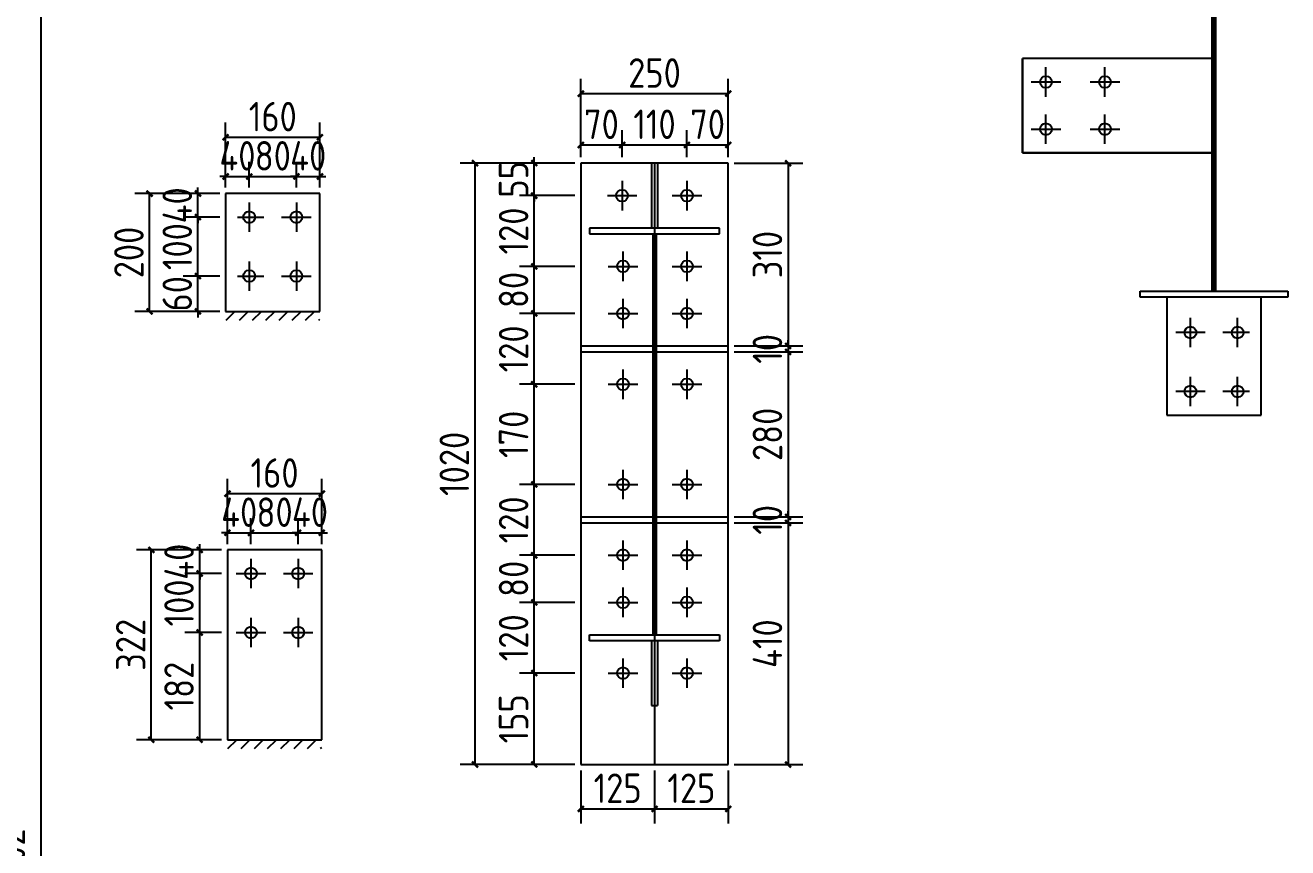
# Model space of a CAD drawing. Extents: x 411778 to 673094, y -11605 to 324395.
# Drawn here: x 463326 to 467608, y 129814 to 132605 of the extents above; entities that cross this region are included whole.
import ezdxf

# ---------------------------------------------------------------- set-up
doc = ezdxf.new("R2010")
doc.units = 0
doc.header["$LTSCALE"] = 1000
doc.header["$MEASUREMENT"] = 0
doc.styles.get("Standard").update_dxf_attribs({"font": 'gbenor.shx', "bigfont": 'gbcbig.shx'})
doc.dimstyles.get("Standard").update_dxf_attribs({"dimscale": 100, "dimtxt": 3.5, "dimasz": 1, "dimexe": 2.5, "dimexo": 3, "dimgap": 1.5, "dimtad": 1, "dimdec": 0, "dimzin": 0, "dimdsep": 46, "dimtxsty": 'Standard', "dimblk": 'ARCHTICK', "dimcen": 0.09, "dimadec": 0, "dimazin": 0, "dimtfac": 1, "dimtdec": 0, "dimtix": 1, "dimtmove": 2, "dimatfit": 3, "dimfxl": 1, "dimtolj": 1, "dimtzin": 0, "dimarcsym": 0})

# ---------------------------------------------------------------- blocks, each defined once
blk = doc.blocks.new('_ArchTick')
at = {"color": 0, "linetype": 'ByBlock', "const_width": 0.4}
blk.add_lwpolyline([(-0.5, -0.5), (0.5, 0.5)], dxfattribs=at)
blk = doc.blocks.new('*D647')
at = {"color": 3, "lineweight": -2}
for p, q in [((462861.5, 134162.5), (463479.5, 134162.5)), ((463379.5, 134162.5), (463379.5, 125160.5)), ((462861.5, 125160.5), (463479.5, 125160.5))]:
    blk.add_line(p, q, dxfattribs=at)
at = {"layer": 'Defpoints', "color": 0}
for p in [(462811.5, 134162.5), (462811.5, 125160.5), (463379.5, 125160.5)]:
    blk.add_point(p, dxfattribs=at)
at = {"color": 3, "lineweight": -2, "xscale": 40, "yscale": 40, "zscale": 40}
for p, rotation in [((463379.5, 134162.5), 90), ((463379.5, 125160.5), 270)]:
    blk.add_blockref('_ArchTick', p, dxfattribs=dict(at, rotation=rotation))
at = {"color": 0, "insert": (463276.2, 129661.5), "char_height": 100, "attachment_point": 5, "rotation": 90}
blk.add_mtext('\\A1;腹板 9002', dxfattribs=at)
blk = doc.blocks.new('*D705')
at = {"color": 3, "lineweight": -2}
for p, q in [((465190.5, 130406.5), (465002.5, 130406.5)), ((465052.5, 130096.5), (465052.5, 130406.5)), ((465190.5, 130096.5), (465002.5, 130096.5))]:
    blk.add_line(p, q, dxfattribs=at)
at = {"layer": 'Defpoints', "color": 0}
for p in [(465052.5, 130406.5), (465210.5, 130406.5), (465210.5, 130096.5)]:
    blk.add_point(p, dxfattribs=at)
at = {"color": 3, "lineweight": -2, "xscale": 20, "yscale": 20, "zscale": 20}
for p, rotation in [((465052.5, 130406.5), 90), ((465052.5, 130096.5), 270)]:
    blk.add_blockref('_ArchTick', p, dxfattribs=dict(at, rotation=rotation))
at = {"color": 0, "insert": (464982.5, 130251.5), "char_height": 100, "attachment_point": 5, "rotation": 90}
blk.add_mtext('\\A1;155', dxfattribs=at)
blk = doc.blocks.new('*D696')
at = {"color": 3, "lineweight": -2}
for p, q in [((465190.5, 130646.5), (465002.5, 130646.5)), ((465052.5, 130406.5), (465052.5, 130646.5)), ((465190.5, 130406.5), (465002.5, 130406.5))]:
    blk.add_line(p, q, dxfattribs=at)
at = {"layer": 'Defpoints', "color": 0}
for p in [(465052.5, 130646.5), (465210.5, 130646.5), (465210.5, 130406.5)]:
    blk.add_point(p, dxfattribs=at)
at = {"color": 3, "lineweight": -2, "xscale": 20, "yscale": 20, "zscale": 20}
for p, rotation in [((465052.5, 130646.5), 90), ((465052.5, 130406.5), 270)]:
    blk.add_blockref('_ArchTick', p, dxfattribs=dict(at, rotation=rotation))
at = {"color": 0, "insert": (464982.5, 130526.5), "char_height": 100, "attachment_point": 5, "rotation": 90}
blk.add_mtext('\\A1;120', dxfattribs=at)
blk = doc.blocks.new('*D697')
at = {"color": 3, "lineweight": -2}
for p, q in [((465190.5, 130806.5), (465002.5, 130806.5)), ((465052.5, 130646.5), (465052.5, 130806.5)), ((465190.5, 130646.5), (465002.5, 130646.5))]:
    blk.add_line(p, q, dxfattribs=at)
at = {"layer": 'Defpoints', "color": 0}
for p in [(465052.5, 130806.5), (465210.5, 130806.5), (465210.5, 130646.5)]:
    blk.add_point(p, dxfattribs=at)
at = {"color": 3, "lineweight": -2, "xscale": 20, "yscale": 20, "zscale": 20}
for p, rotation in [((465052.5, 130806.5), 90), ((465052.5, 130646.5), 270)]:
    blk.add_blockref('_ArchTick', p, dxfattribs=dict(at, rotation=rotation))
at = {"color": 0, "insert": (464982.5, 130726.5), "char_height": 100, "attachment_point": 5, "rotation": 90}
blk.add_mtext('\\A1;80', dxfattribs=at)
blk = doc.blocks.new('*D698')
at = {"color": 3, "lineweight": -2}
for p, q in [((465190.5, 131046.5), (465002.5, 131046.5)), ((465052.5, 130806.5), (465052.5, 131046.5)), ((465190.5, 130806.5), (465002.5, 130806.5))]:
    blk.add_line(p, q, dxfattribs=at)
at = {"layer": 'Defpoints', "color": 0}
for p in [(465052.5, 131046.5), (465210.5, 131046.5), (465210.5, 130806.5)]:
    blk.add_point(p, dxfattribs=at)
at = {"color": 3, "lineweight": -2, "xscale": 20, "yscale": 20, "zscale": 20}
for p, rotation in [((465052.5, 131046.5), 90), ((465052.5, 130806.5), 270)]:
    blk.add_blockref('_ArchTick', p, dxfattribs=dict(at, rotation=rotation))
at = {"color": 0, "insert": (464982.5, 130926.5), "char_height": 100, "attachment_point": 5, "rotation": 90}
blk.add_mtext('\\A1;120', dxfattribs=at)
blk = doc.blocks.new('*D699')
at = {"color": 3, "lineweight": -2}
for p, q in [((465190.5, 131386.5), (465002.5, 131386.5)), ((465052.5, 131046.5), (465052.5, 131386.5)), ((465190.5, 131046.5), (465002.5, 131046.5))]:
    blk.add_line(p, q, dxfattribs=at)
at = {"layer": 'Defpoints', "color": 0}
for p in [(465052.5, 131386.5), (465210.5, 131386.5), (465210.5, 131046.5)]:
    blk.add_point(p, dxfattribs=at)
at = {"color": 3, "lineweight": -2, "xscale": 20, "yscale": 20, "zscale": 20}
for p, rotation in [((465052.5, 131386.5), 90), ((465052.5, 131046.5), 270)]:
    blk.add_blockref('_ArchTick', p, dxfattribs=dict(at, rotation=rotation))
at = {"color": 0, "insert": (464982.5, 131216.5), "char_height": 100, "attachment_point": 5, "rotation": 90}
blk.add_mtext('\\A1;170', dxfattribs=at)
blk = doc.blocks.new('*D700')
at = {"color": 3, "lineweight": -2}
for p, q in [((465190.5, 131626.5), (465002.5, 131626.5)), ((465052.5, 131386.5), (465052.5, 131626.5)), ((465190.5, 131386.5), (465002.5, 131386.5))]:
    blk.add_line(p, q, dxfattribs=at)
at = {"layer": 'Defpoints', "color": 0}
for p in [(465052.5, 131626.5), (465210.5, 131626.5), (465210.5, 131386.5)]:
    blk.add_point(p, dxfattribs=at)
at = {"color": 3, "lineweight": -2, "xscale": 20, "yscale": 20, "zscale": 20}
for p, rotation in [((465052.5, 131626.5), 90), ((465052.5, 131386.5), 270)]:
    blk.add_blockref('_ArchTick', p, dxfattribs=dict(at, rotation=rotation))
at = {"color": 0, "insert": (464982.5, 131506.5), "char_height": 100, "attachment_point": 5, "rotation": 90}
blk.add_mtext('\\A1;120', dxfattribs=at)
blk = doc.blocks.new('*D701')
at = {"color": 3, "lineweight": -2}
for p, q in [((465190.5, 131786.5), (465002.5, 131786.5)), ((465052.5, 131626.5), (465052.5, 131786.5)), ((465190.5, 131626.5), (465002.5, 131626.5))]:
    blk.add_line(p, q, dxfattribs=at)
at = {"layer": 'Defpoints', "color": 0}
for p in [(465052.5, 131786.5), (465210.5, 131786.5), (465210.5, 131626.5)]:
    blk.add_point(p, dxfattribs=at)
at = {"color": 3, "lineweight": -2, "xscale": 20, "yscale": 20, "zscale": 20}
for p, rotation in [((465052.5, 131786.5), 90), ((465052.5, 131626.5), 270)]:
    blk.add_blockref('_ArchTick', p, dxfattribs=dict(at, rotation=rotation))
at = {"color": 0, "insert": (464982.5, 131706.5), "char_height": 100, "attachment_point": 5, "rotation": 90}
blk.add_mtext('\\A1;80', dxfattribs=at)
blk = doc.blocks.new('*D702')
at = {"color": 3, "lineweight": -2}
for p, q in [((465190.5, 132026.5), (465002.5, 132026.5)), ((465052.5, 131786.5), (465052.5, 132026.5)), ((465190.5, 131786.5), (465002.5, 131786.5))]:
    blk.add_line(p, q, dxfattribs=at)
at = {"layer": 'Defpoints', "color": 0}
for p in [(465052.5, 132026.5), (465210.5, 132026.5), (465210.5, 131786.5)]:
    blk.add_point(p, dxfattribs=at)
at = {"color": 3, "lineweight": -2, "xscale": 20, "yscale": 20, "zscale": 20}
for p, rotation in [((465052.5, 132026.5), 90), ((465052.5, 131786.5), 270)]:
    blk.add_blockref('_ArchTick', p, dxfattribs=dict(at, rotation=rotation))
at = {"color": 0, "insert": (464982.5, 131906.5), "char_height": 100, "attachment_point": 5, "rotation": 90}
blk.add_mtext('\\A1;120', dxfattribs=at)
blk = doc.blocks.new('*D706')
at = {"color": 3, "lineweight": -2}
for p, q in [((465190.5, 132136.5), (465002.5, 132136.5)), ((465052.5, 132136.5), (465052.5, 132156.5)), ((465052.5, 132026.5), (465052.5, 132136.5)), ((465190.5, 132026.5), (465002.5, 132026.5)), ((465052.5, 132026.5), (465052.5, 132006.5))]:
    blk.add_line(p, q, dxfattribs=at)
at = {"layer": 'Defpoints', "color": 0}
for p in [(465052.5, 132136.5), (465210.5, 132136.5), (465210.5, 132026.5)]:
    blk.add_point(p, dxfattribs=at)
at = {"color": 3, "lineweight": -2, "xscale": 20, "yscale": 20, "zscale": 20}
for p, rotation in [((465052.5, 132136.5), 270), ((465052.5, 132026.5), 90)]:
    blk.add_blockref('_ArchTick', p, dxfattribs=dict(at, rotation=rotation))
at = {"color": 0, "insert": (464982.5, 132081.5), "char_height": 100, "attachment_point": 5, "rotation": 90}
blk.add_mtext('\\A1;55', dxfattribs=at)
blk = doc.blocks.new('*D703')
at = {"color": 3, "lineweight": -2}
for p, q in [((465210.5, 132156.5), (465210.5, 132248.5)), ((465350.5, 132156.5), (465350.5, 132248.5)), ((465210.5, 132198.5), (465350.5, 132198.5))]:
    blk.add_line(p, q, dxfattribs=at)
at = {"layer": 'Defpoints', "color": 0}
for p in [(465350.5, 132198.5), (465210.5, 132136.5), (465350.5, 132136.5)]:
    blk.add_point(p, dxfattribs=at)
at = {"color": 3, "lineweight": -2, "xscale": 20, "yscale": 20, "zscale": 20, "rotation": 180}
blk.add_blockref('_ArchTick', (465210.5, 132198.5), dxfattribs=at)
at = {"color": 3, "lineweight": -2, "xscale": 20, "yscale": 20, "zscale": 20}
blk.add_blockref('_ArchTick', (465350.5, 132198.5), dxfattribs=at)
at = {"color": 0, "insert": (465280.5, 132268.5), "char_height": 100, "attachment_point": 5}
blk.add_mtext('\\A1;70', dxfattribs=at)
blk = doc.blocks.new('*D704')
at = {"color": 3, "lineweight": -2}
for p, q in [((465350.5, 132156.5), (465350.5, 132248.5)), ((465570.5, 132156.5), (465570.5, 132248.5)), ((465350.5, 132198.5), (465570.5, 132198.5))]:
    blk.add_line(p, q, dxfattribs=at)
at = {"layer": 'Defpoints', "color": 0}
for p in [(465570.5, 132198.5), (465350.5, 132136.5), (465570.5, 132136.5)]:
    blk.add_point(p, dxfattribs=at)
at = {"color": 3, "lineweight": -2, "xscale": 20, "yscale": 20, "zscale": 20, "rotation": 180}
blk.add_blockref('_ArchTick', (465350.5, 132198.5), dxfattribs=at)
at = {"color": 3, "lineweight": -2, "xscale": 20, "yscale": 20, "zscale": 20}
blk.add_blockref('_ArchTick', (465570.5, 132198.5), dxfattribs=at)
at = {"color": 0, "insert": (465460.5, 132268.5), "char_height": 100, "attachment_point": 5}
blk.add_mtext('\\A1;110', dxfattribs=at)
blk = doc.blocks.new('*D707')
at = {"color": 3, "lineweight": -2}
for p, q in [((465570.5, 132156.5), (465570.5, 132248.5)), ((465710.5, 132156.5), (465710.5, 132248.5)), ((465570.5, 132198.5), (465710.5, 132198.5))]:
    blk.add_line(p, q, dxfattribs=at)
at = {"layer": 'Defpoints', "color": 0}
for p in [(465710.5, 132198.5), (465570.5, 132136.5), (465710.5, 132136.5)]:
    blk.add_point(p, dxfattribs=at)
at = {"color": 3, "lineweight": -2, "xscale": 20, "yscale": 20, "zscale": 20, "rotation": 180}
blk.add_blockref('_ArchTick', (465570.5, 132198.5), dxfattribs=at)
at = {"color": 3, "lineweight": -2, "xscale": 20, "yscale": 20, "zscale": 20}
blk.add_blockref('_ArchTick', (465710.5, 132198.5), dxfattribs=at)
at = {"color": 0, "insert": (465640.5, 132268.5), "char_height": 100, "attachment_point": 5}
blk.add_mtext('\\A1;70', dxfattribs=at)
blk = doc.blocks.new('*D708')
at = {"color": 3, "lineweight": -2}
for p, q in [((465210.5, 132156.5), (465210.5, 132422.5)), ((465710.5, 132156.5), (465710.5, 132422.5)), ((465210.5, 132372.5), (465710.5, 132372.5))]:
    blk.add_line(p, q, dxfattribs=at)
at = {"layer": 'Defpoints', "color": 0}
for p in [(465710.5, 132372.5), (465210.5, 132136.5), (465710.5, 132136.5)]:
    blk.add_point(p, dxfattribs=at)
at = {"color": 3, "lineweight": -2, "xscale": 20, "yscale": 20, "zscale": 20, "rotation": 180}
blk.add_blockref('_ArchTick', (465210.5, 132372.5), dxfattribs=at)
at = {"color": 3, "lineweight": -2, "xscale": 20, "yscale": 20, "zscale": 20}
blk.add_blockref('_ArchTick', (465710.5, 132372.5), dxfattribs=at)
at = {"color": 0, "insert": (465460.5, 132442.5), "char_height": 100, "attachment_point": 5}
blk.add_mtext('\\A1;250', dxfattribs=at)
blk = doc.blocks.new('*D709')
at = {"color": 3, "lineweight": -2}
for p, q in [((465190.5, 132136.5), (464801.5, 132136.5)), ((464851.5, 132136.5), (464851.5, 130096.5)), ((465190.5, 130096.5), (464801.5, 130096.5))]:
    blk.add_line(p, q, dxfattribs=at)
at = {"layer": 'Defpoints', "color": 0}
for p in [(465210.5, 132136.5), (464851.5, 130096.5), (465210.5, 130096.5)]:
    blk.add_point(p, dxfattribs=at)
at = {"color": 3, "lineweight": -2, "xscale": 20, "yscale": 20, "zscale": 20}
for p, rotation in [((464851.5, 132136.5), 90), ((464851.5, 130096.5), 270)]:
    blk.add_blockref('_ArchTick', p, dxfattribs=dict(at, rotation=rotation))
at = {"color": 0, "insert": (464781.5, 131116.5), "char_height": 100, "attachment_point": 5, "rotation": 90}
blk.add_mtext('\\A1;1020', dxfattribs=at)
blk = doc.blocks.new('*D710')
at = {"color": 3, "lineweight": -2}
for p, q in [((465730.5, 132136.5), (465963.5, 132136.5)), ((465913.5, 132136.5), (465913.5, 131516.5)), ((465730.5, 131516.5), (465963.5, 131516.5))]:
    blk.add_line(p, q, dxfattribs=at)
at = {"layer": 'Defpoints', "color": 0}
for p in [(465710.5, 132136.5), (465710.5, 131516.5), (465913.5, 131516.5)]:
    blk.add_point(p, dxfattribs=at)
at = {"color": 3, "lineweight": -2, "xscale": 20, "yscale": 20, "zscale": 20}
for p, rotation in [((465913.5, 132136.5), 90), ((465913.5, 131516.5), 270)]:
    blk.add_blockref('_ArchTick', p, dxfattribs=dict(at, rotation=rotation))
at = {"color": 0, "insert": (465843.5, 131826.5), "char_height": 100, "attachment_point": 5, "rotation": 90}
blk.add_mtext('\\A1;310', dxfattribs=at)
blk = doc.blocks.new('*D711')
at = {"color": 3, "lineweight": -2}
for p, q in [((465913.5, 131516.5), (465913.5, 131536.5)), ((465730.5, 131516.5), (465963.5, 131516.5)), ((465730.5, 131496.5), (465963.5, 131496.5)), ((465913.5, 131516.5), (465913.5, 131496.5)), ((465913.5, 131496.5), (465913.5, 131476.5))]:
    blk.add_line(p, q, dxfattribs=at)
at = {"layer": 'Defpoints', "color": 0}
for p in [(465710.5, 131516.5), (465710.5, 131496.5), (465913.5, 131496.5)]:
    blk.add_point(p, dxfattribs=at)
at = {"color": 3, "lineweight": -2, "xscale": 20, "yscale": 20, "zscale": 20}
for p, rotation in [((465913.5, 131516.5), 270), ((465913.5, 131496.5), 90)]:
    blk.add_blockref('_ArchTick', p, dxfattribs=dict(at, rotation=rotation))
at = {"color": 0, "insert": (465843.5, 131506.5), "char_height": 100, "attachment_point": 5, "rotation": 90}
blk.add_mtext('\\A1;10', dxfattribs=at)
blk = doc.blocks.new('*D712')
at = {"color": 3, "lineweight": -2}
for p, q in [((465730.5, 131496.5), (465963.5, 131496.5)), ((465913.5, 131496.5), (465913.5, 130936.5)), ((465730.5, 130936.5), (465963.5, 130936.5))]:
    blk.add_line(p, q, dxfattribs=at)
at = {"layer": 'Defpoints', "color": 0}
for p in [(465710.5, 131496.5), (465710.5, 130936.5), (465913.5, 130936.5)]:
    blk.add_point(p, dxfattribs=at)
at = {"color": 3, "lineweight": -2, "xscale": 20, "yscale": 20, "zscale": 20}
for p, rotation in [((465913.5, 131496.5), 90), ((465913.5, 130936.5), 270)]:
    blk.add_blockref('_ArchTick', p, dxfattribs=dict(at, rotation=rotation))
at = {"color": 0, "insert": (465843.5, 131216.5), "char_height": 100, "attachment_point": 5, "rotation": 90}
blk.add_mtext('\\A1;280', dxfattribs=at)
blk = doc.blocks.new('*D713')
at = {"color": 3, "lineweight": -2}
for p, q in [((465730.5, 130936.5), (465963.5, 130936.5)), ((465913.5, 130936.5), (465913.5, 130956.5)), ((465913.5, 130936.5), (465913.5, 130916.5)), ((465730.5, 130916.5), (465963.5, 130916.5)), ((465913.5, 130916.5), (465913.5, 130896.5))]:
    blk.add_line(p, q, dxfattribs=at)
at = {"layer": 'Defpoints', "color": 0}
for p in [(465710.5, 130936.5), (465710.5, 130916.5), (465913.5, 130916.5)]:
    blk.add_point(p, dxfattribs=at)
at = {"color": 3, "lineweight": -2, "xscale": 20, "yscale": 20, "zscale": 20}
for p, rotation in [((465913.5, 130936.5), 270), ((465913.5, 130916.5), 90)]:
    blk.add_blockref('_ArchTick', p, dxfattribs=dict(at, rotation=rotation))
at = {"color": 0, "insert": (465843.5, 130926.5), "char_height": 100, "attachment_point": 5, "rotation": 90}
blk.add_mtext('\\A1;10', dxfattribs=at)
blk = doc.blocks.new('*D714')
at = {"color": 3, "lineweight": -2}
for p, q in [((465730.5, 130916.5), (465963.5, 130916.5)), ((465913.5, 130916.5), (465913.5, 130096.5)), ((465730.5, 130096.5), (465963.5, 130096.5))]:
    blk.add_line(p, q, dxfattribs=at)
at = {"layer": 'Defpoints', "color": 0}
for p in [(465710.5, 130916.5), (465710.5, 130096.5), (465913.5, 130096.5)]:
    blk.add_point(p, dxfattribs=at)
at = {"color": 3, "lineweight": -2, "xscale": 20, "yscale": 20, "zscale": 20}
for p, rotation in [((465913.5, 130916.5), 90), ((465913.5, 130096.5), 270)]:
    blk.add_blockref('_ArchTick', p, dxfattribs=dict(at, rotation=rotation))
at = {"color": 0, "insert": (465843.5, 130506.5), "char_height": 100, "attachment_point": 5, "rotation": 90}
blk.add_mtext('\\A1;410', dxfattribs=at)
blk = doc.blocks.new('*D715')
at = {"color": 3, "lineweight": -2}
for p, q in [((465210.5, 130076.5), (465210.5, 129896)), ((465460.5, 130076.5), (465460.5, 129896)), ((465210.5, 129946), (465460.5, 129946))]:
    blk.add_line(p, q, dxfattribs=at)
at = {"layer": 'Defpoints', "color": 0}
for p in [(465210.5, 130096.5), (465460.5, 130096.5), (465460.5, 129946)]:
    blk.add_point(p, dxfattribs=at)
at = {"color": 3, "lineweight": -2, "xscale": 20, "yscale": 20, "zscale": 20, "rotation": 180}
blk.add_blockref('_ArchTick', (465210.5, 129946), dxfattribs=at)
at = {"color": 3, "lineweight": -2, "xscale": 20, "yscale": 20, "zscale": 20}
blk.add_blockref('_ArchTick', (465460.5, 129946), dxfattribs=at)
at = {"color": 0, "insert": (465335.5, 130016), "char_height": 100, "attachment_point": 5}
blk.add_mtext('\\A1;125', dxfattribs=at)
blk = doc.blocks.new('*D716')
at = {"color": 3, "lineweight": -2}
for p, q in [((465460.5, 130076.5), (465460.5, 129896)), ((465710.5, 130076.5), (465710.5, 129896)), ((465460.5, 129946), (465710.5, 129946))]:
    blk.add_line(p, q, dxfattribs=at)
at = {"layer": 'Defpoints', "color": 0}
for p in [(465460.5, 130096.5), (465710.5, 130096.5), (465710.5, 129946)]:
    blk.add_point(p, dxfattribs=at)
at = {"color": 3, "lineweight": -2, "xscale": 20, "yscale": 20, "zscale": 20, "rotation": 180}
blk.add_blockref('_ArchTick', (465460.5, 129946), dxfattribs=at)
at = {"color": 3, "lineweight": -2, "xscale": 20, "yscale": 20, "zscale": 20}
blk.add_blockref('_ArchTick', (465710.5, 129946), dxfattribs=at)
at = {"color": 0, "insert": (465585.5, 130016), "char_height": 100, "attachment_point": 5}
blk.add_mtext('\\A1;125', dxfattribs=at)
blk = doc.blocks.new('*D720')
at = {"color": 3, "lineweight": -2}
for p, q in [((463986, 131753.5), (463862, 131753.5)), ((463912, 131753.5), (463912, 131773.5)), ((463912, 131633.5), (463912, 131753.5)), ((463986, 131633.5), (463862, 131633.5)), ((463912, 131633.5), (463912, 131613.5))]:
    blk.add_line(p, q, dxfattribs=at)
at = {"layer": 'Defpoints', "color": 0}
for p in [(463912, 131753.5), (464006, 131753.5), (464006, 131633.5)]:
    blk.add_point(p, dxfattribs=at)
at = {"color": 3, "lineweight": -2, "xscale": 20, "yscale": 20, "zscale": 20}
for p, rotation in [((463912, 131753.5), 270), ((463912, 131633.5), 90)]:
    blk.add_blockref('_ArchTick', p, dxfattribs=dict(at, rotation=rotation))
at = {"color": 0, "insert": (463842, 131693.5), "char_height": 100, "attachment_point": 5, "rotation": 90}
blk.add_mtext('\\A1;60', dxfattribs=at)
blk = doc.blocks.new('*D717')
at = {"color": 3, "lineweight": -2}
for p, q in [((463986, 131953.5), (463862, 131953.5)), ((463912, 131753.5), (463912, 131953.5)), ((463986, 131753.5), (463862, 131753.5))]:
    blk.add_line(p, q, dxfattribs=at)
at = {"layer": 'Defpoints', "color": 0}
for p in [(463912, 131953.5), (464006, 131953.5), (464006, 131753.5)]:
    blk.add_point(p, dxfattribs=at)
at = {"color": 3, "lineweight": -2, "xscale": 20, "yscale": 20, "zscale": 20}
for p, rotation in [((463912, 131953.5), 90), ((463912, 131753.5), 270)]:
    blk.add_blockref('_ArchTick', p, dxfattribs=dict(at, rotation=rotation))
at = {"color": 0, "insert": (463842, 131853.5), "char_height": 100, "attachment_point": 5, "rotation": 90}
blk.add_mtext('\\A1;100', dxfattribs=at)
blk = doc.blocks.new('*D721')
at = {"color": 3, "lineweight": -2}
for p, q in [((463912, 132033.5), (463912, 132053.5)), ((463986, 132033.5), (463862, 132033.5)), ((463912, 131953.5), (463912, 132033.5)), ((463986, 131953.5), (463862, 131953.5)), ((463912, 131953.5), (463912, 131933.5))]:
    blk.add_line(p, q, dxfattribs=at)
at = {"layer": 'Defpoints', "color": 0}
for p in [(463912, 132033.5), (464006, 132033.5), (464006, 131953.5)]:
    blk.add_point(p, dxfattribs=at)
at = {"color": 3, "lineweight": -2, "xscale": 20, "yscale": 20, "zscale": 20}
for p, rotation in [((463912, 132033.5), 270), ((463912, 131953.5), 90)]:
    blk.add_blockref('_ArchTick', p, dxfattribs=dict(at, rotation=rotation))
at = {"color": 0, "insert": (463842, 131993.5), "char_height": 100, "attachment_point": 5, "rotation": 90}
blk.add_mtext('\\A1;40', dxfattribs=at)
blk = doc.blocks.new('*D718')
at = {"color": 3, "lineweight": -2}
for p, q in [((464006, 132053.5), (464006, 132141.5)), ((464086, 132053.5), (464086, 132141.5)), ((464006, 132091.5), (463986, 132091.5)), ((464006, 132091.5), (464086, 132091.5)), ((464086, 132091.5), (464106, 132091.5))]:
    blk.add_line(p, q, dxfattribs=at)
at = {"layer": 'Defpoints', "color": 0}
for p in [(464086, 132091.5), (464006, 132033.5), (464086, 132033.5)]:
    blk.add_point(p, dxfattribs=at)
at = {"color": 3, "lineweight": -2, "xscale": 20, "yscale": 20, "zscale": 20}
blk.add_blockref('_ArchTick', (464006, 132091.5), dxfattribs=at)
at = {"color": 3, "lineweight": -2, "xscale": 20, "yscale": 20, "zscale": 20, "rotation": 180}
blk.add_blockref('_ArchTick', (464086, 132091.5), dxfattribs=at)
at = {"color": 0, "insert": (464046, 132161.5), "char_height": 100, "attachment_point": 5}
blk.add_mtext('\\A1;40', dxfattribs=at)
blk = doc.blocks.new('*D719')
at = {"color": 3, "lineweight": -2}
for p, q in [((464086, 132053.5), (464086, 132141.5)), ((464246, 132053.5), (464246, 132141.5)), ((464086, 132091.5), (464246, 132091.5))]:
    blk.add_line(p, q, dxfattribs=at)
at = {"layer": 'Defpoints', "color": 0}
for p in [(464246, 132091.5), (464086, 132033.5), (464246, 132033.5)]:
    blk.add_point(p, dxfattribs=at)
at = {"color": 3, "lineweight": -2, "xscale": 20, "yscale": 20, "zscale": 20, "rotation": 180}
blk.add_blockref('_ArchTick', (464086, 132091.5), dxfattribs=at)
at = {"color": 3, "lineweight": -2, "xscale": 20, "yscale": 20, "zscale": 20}
blk.add_blockref('_ArchTick', (464246, 132091.5), dxfattribs=at)
at = {"color": 0, "insert": (464166, 132161.5), "char_height": 100, "attachment_point": 5}
blk.add_mtext('\\A1;80', dxfattribs=at)
blk = doc.blocks.new('*D722')
at = {"color": 3, "lineweight": -2}
for p, q in [((464246, 132053.5), (464246, 132141.5)), ((464326, 132053.5), (464326, 132141.5)), ((464246, 132091.5), (464226, 132091.5)), ((464246, 132091.5), (464326, 132091.5)), ((464326, 132091.5), (464346, 132091.5))]:
    blk.add_line(p, q, dxfattribs=at)
at = {"layer": 'Defpoints', "color": 0}
for p in [(464326, 132091.5), (464246, 132033.5), (464326, 132033.5)]:
    blk.add_point(p, dxfattribs=at)
at = {"color": 3, "lineweight": -2, "xscale": 20, "yscale": 20, "zscale": 20}
blk.add_blockref('_ArchTick', (464246, 132091.5), dxfattribs=at)
at = {"color": 3, "lineweight": -2, "xscale": 20, "yscale": 20, "zscale": 20, "rotation": 180}
blk.add_blockref('_ArchTick', (464326, 132091.5), dxfattribs=at)
at = {"color": 0, "insert": (464286, 132161.5), "char_height": 100, "attachment_point": 5}
blk.add_mtext('\\A1;40', dxfattribs=at)
blk = doc.blocks.new('*D723')
at = {"color": 3, "lineweight": -2}
for p, q in [((464006, 132053.5), (464006, 132274.5)), ((464326, 132053.5), (464326, 132274.5)), ((464006, 132224.5), (464326, 132224.5))]:
    blk.add_line(p, q, dxfattribs=at)
at = {"layer": 'Defpoints', "color": 0}
for p in [(464326, 132224.5), (464006, 132033.5), (464326, 132033.5)]:
    blk.add_point(p, dxfattribs=at)
at = {"color": 3, "lineweight": -2, "xscale": 20, "yscale": 20, "zscale": 20, "rotation": 180}
blk.add_blockref('_ArchTick', (464006, 132224.5), dxfattribs=at)
at = {"color": 3, "lineweight": -2, "xscale": 20, "yscale": 20, "zscale": 20}
blk.add_blockref('_ArchTick', (464326, 132224.5), dxfattribs=at)
at = {"color": 0, "insert": (464166, 132294.5), "char_height": 100, "attachment_point": 5}
blk.add_mtext('\\A1;160', dxfattribs=at)
blk = doc.blocks.new('*D724')
at = {"color": 3, "lineweight": -2}
for p, q in [((463986, 132033.5), (463698, 132033.5)), ((463748, 131633.5), (463748, 132033.5)), ((463986, 131633.5), (463698, 131633.5))]:
    blk.add_line(p, q, dxfattribs=at)
at = {"layer": 'Defpoints', "color": 0}
for p in [(463748, 132033.5), (464006, 132033.5), (464006, 131633.5)]:
    blk.add_point(p, dxfattribs=at)
at = {"color": 3, "lineweight": -2, "xscale": 20, "yscale": 20, "zscale": 20}
for p, rotation in [((463748, 132033.5), 90), ((463748, 131633.5), 270)]:
    blk.add_blockref('_ArchTick', p, dxfattribs=dict(at, rotation=rotation))
at = {"color": 0, "insert": (463678, 131833.5), "char_height": 100, "attachment_point": 5, "rotation": 90}
blk.add_mtext('\\A1;200', dxfattribs=at)
blk = doc.blocks.new('*D728')
at = {"color": 3, "lineweight": -2}
for p, q in [((463992, 130544.5), (463868, 130544.5)), ((463918, 130180.5), (463918, 130544.5)), ((463992, 130180.5), (463868, 130180.5))]:
    blk.add_line(p, q, dxfattribs=at)
at = {"layer": 'Defpoints', "color": 0}
for p in [(463918, 130544.5), (464012, 130544.5), (464012, 130180.5)]:
    blk.add_point(p, dxfattribs=at)
at = {"color": 3, "lineweight": -2, "xscale": 20, "yscale": 20, "zscale": 20}
for p, rotation in [((463918, 130544.5), 90), ((463918, 130180.5), 270)]:
    blk.add_blockref('_ArchTick', p, dxfattribs=dict(at, rotation=rotation))
at = {"color": 0, "insert": (463848, 130362.5), "char_height": 100, "attachment_point": 5, "rotation": 90}
blk.add_mtext('\\A1;182', dxfattribs=at)
blk = doc.blocks.new('*D725')
at = {"color": 3, "lineweight": -2}
for p, q in [((463992, 130744.5), (463868, 130744.5)), ((463918, 130544.5), (463918, 130744.5)), ((463992, 130544.5), (463868, 130544.5))]:
    blk.add_line(p, q, dxfattribs=at)
at = {"layer": 'Defpoints', "color": 0}
for p in [(463918, 130744.5), (464012, 130744.5), (464012, 130544.5)]:
    blk.add_point(p, dxfattribs=at)
at = {"color": 3, "lineweight": -2, "xscale": 20, "yscale": 20, "zscale": 20}
for p, rotation in [((463918, 130744.5), 90), ((463918, 130544.5), 270)]:
    blk.add_blockref('_ArchTick', p, dxfattribs=dict(at, rotation=rotation))
at = {"color": 0, "insert": (463848, 130644.5), "char_height": 100, "attachment_point": 5, "rotation": 90}
blk.add_mtext('\\A1;100', dxfattribs=at)
blk = doc.blocks.new('*D729')
at = {"color": 3, "lineweight": -2}
for p, q in [((463918, 130824.5), (463918, 130844.5)), ((463992, 130824.5), (463868, 130824.5)), ((463918, 130744.5), (463918, 130824.5)), ((463992, 130744.5), (463868, 130744.5)), ((463918, 130744.5), (463918, 130724.5))]:
    blk.add_line(p, q, dxfattribs=at)
at = {"layer": 'Defpoints', "color": 0}
for p in [(463918, 130824.5), (464012, 130824.5), (464012, 130744.5)]:
    blk.add_point(p, dxfattribs=at)
at = {"color": 3, "lineweight": -2, "xscale": 20, "yscale": 20, "zscale": 20}
for p, rotation in [((463918, 130824.5), 270), ((463918, 130744.5), 90)]:
    blk.add_blockref('_ArchTick', p, dxfattribs=dict(at, rotation=rotation))
at = {"color": 0, "insert": (463848, 130784.5), "char_height": 100, "attachment_point": 5, "rotation": 90}
blk.add_mtext('\\A1;40', dxfattribs=at)
blk = doc.blocks.new('*D726')
at = {"color": 3, "lineweight": -2}
for p, q in [((464012, 130844.5), (464012, 130932.5)), ((464092, 130844.5), (464092, 130932.5)), ((464012, 130882.5), (463992, 130882.5)), ((464012, 130882.5), (464092, 130882.5)), ((464092, 130882.5), (464112, 130882.5))]:
    blk.add_line(p, q, dxfattribs=at)
at = {"layer": 'Defpoints', "color": 0}
for p in [(464092, 130882.5), (464012, 130824.5), (464092, 130824.5)]:
    blk.add_point(p, dxfattribs=at)
at = {"color": 3, "lineweight": -2, "xscale": 20, "yscale": 20, "zscale": 20}
blk.add_blockref('_ArchTick', (464012, 130882.5), dxfattribs=at)
at = {"color": 3, "lineweight": -2, "xscale": 20, "yscale": 20, "zscale": 20, "rotation": 180}
blk.add_blockref('_ArchTick', (464092, 130882.5), dxfattribs=at)
at = {"color": 0, "insert": (464052, 130952.5), "char_height": 100, "attachment_point": 5}
blk.add_mtext('\\A1;40', dxfattribs=at)
blk = doc.blocks.new('*D727')
at = {"color": 3, "lineweight": -2}
for p, q in [((464092, 130844.5), (464092, 130932.5)), ((464252, 130844.5), (464252, 130932.5)), ((464092, 130882.5), (464252, 130882.5))]:
    blk.add_line(p, q, dxfattribs=at)
at = {"layer": 'Defpoints', "color": 0}
for p in [(464252, 130882.5), (464092, 130824.5), (464252, 130824.5)]:
    blk.add_point(p, dxfattribs=at)
at = {"color": 3, "lineweight": -2, "xscale": 20, "yscale": 20, "zscale": 20, "rotation": 180}
blk.add_blockref('_ArchTick', (464092, 130882.5), dxfattribs=at)
at = {"color": 3, "lineweight": -2, "xscale": 20, "yscale": 20, "zscale": 20}
blk.add_blockref('_ArchTick', (464252, 130882.5), dxfattribs=at)
at = {"color": 0, "insert": (464172, 130952.5), "char_height": 100, "attachment_point": 5}
blk.add_mtext('\\A1;80', dxfattribs=at)
blk = doc.blocks.new('*D730')
at = {"color": 3, "lineweight": -2}
for p, q in [((464252, 130844.5), (464252, 130932.5)), ((464332, 130844.5), (464332, 130932.5)), ((464252, 130882.5), (464232, 130882.5)), ((464252, 130882.5), (464332, 130882.5)), ((464332, 130882.5), (464352, 130882.5))]:
    blk.add_line(p, q, dxfattribs=at)
at = {"layer": 'Defpoints', "color": 0}
for p in [(464332, 130882.5), (464252, 130824.5), (464332, 130824.5)]:
    blk.add_point(p, dxfattribs=at)
at = {"color": 3, "lineweight": -2, "xscale": 20, "yscale": 20, "zscale": 20}
blk.add_blockref('_ArchTick', (464252, 130882.5), dxfattribs=at)
at = {"color": 3, "lineweight": -2, "xscale": 20, "yscale": 20, "zscale": 20, "rotation": 180}
blk.add_blockref('_ArchTick', (464332, 130882.5), dxfattribs=at)
at = {"color": 0, "insert": (464292, 130952.5), "char_height": 100, "attachment_point": 5}
blk.add_mtext('\\A1;40', dxfattribs=at)
blk = doc.blocks.new('*D731')
at = {"color": 3, "lineweight": -2}
for p, q in [((464012, 130844.5), (464012, 131065.5)), ((464332, 130844.5), (464332, 131065.5)), ((464012, 131015.5), (464332, 131015.5))]:
    blk.add_line(p, q, dxfattribs=at)
at = {"layer": 'Defpoints', "color": 0}
for p in [(464332, 131015.5), (464012, 130824.5), (464332, 130824.5)]:
    blk.add_point(p, dxfattribs=at)
at = {"color": 3, "lineweight": -2, "xscale": 20, "yscale": 20, "zscale": 20, "rotation": 180}
blk.add_blockref('_ArchTick', (464012, 131015.5), dxfattribs=at)
at = {"color": 3, "lineweight": -2, "xscale": 20, "yscale": 20, "zscale": 20}
blk.add_blockref('_ArchTick', (464332, 131015.5), dxfattribs=at)
at = {"color": 0, "insert": (464172, 131085.5), "char_height": 100, "attachment_point": 5}
blk.add_mtext('\\A1;160', dxfattribs=at)
blk = doc.blocks.new('*D732')
at = {"color": 3, "lineweight": -2}
for p, q in [((463992, 130824.5), (463704, 130824.5)), ((463754, 130180.5), (463754, 130824.5)), ((463992, 130180.5), (463704, 130180.5))]:
    blk.add_line(p, q, dxfattribs=at)
at = {"layer": 'Defpoints', "color": 0}
for p in [(463754, 130824.5), (464012, 130824.5), (464012, 130180.5)]:
    blk.add_point(p, dxfattribs=at)
at = {"color": 3, "lineweight": -2, "xscale": 20, "yscale": 20, "zscale": 20}
for p, rotation in [((463754, 130824.5), 90), ((463754, 130180.5), 270)]:
    blk.add_blockref('_ArchTick', p, dxfattribs=dict(at, rotation=rotation))
at = {"color": 0, "insert": (463684, 130502.5), "char_height": 100, "attachment_point": 5, "rotation": 90}
blk.add_mtext('\\A1;322', dxfattribs=at)

msp = doc.modelspace()

# ---------------------------------------------------------------- hatches: boundary and pattern name
h = msp.add_hatch()
h.set_pattern_fill('ANSI31', color=256, scale=20, style=0)
h.set_pattern_definition([(45, (0, 0), (-22.4506403, 22.4506403), [])])
h.paths.add_polyline_path([(464326, 131633.5), (464006, 131633.5), (464006, 131603.5), (464326, 131603.5)])
h = msp.add_hatch()
h.set_pattern_fill('ANSI31', color=256, scale=20, style=0)
h.set_pattern_definition([(45, (6, -1453), (-22.4506403, 22.4506403), [])])
h.paths.add_polyline_path([(464332, 130180.5), (464012, 130180.5), (464012, 130150.5), (464332, 130150.5)])

# ---------------------------------------------------------------- linework, layer by layer
at = {"color": 4}
for p, q in [((467352, 131702), (467352, 132962)), ((467364, 131702), (467364, 132962)), ((465680.5, 131916.5), (465240.5, 131916.5)), ((465240.5, 131916.5), (465240.5, 131896.5)), ((465680.5, 131896.5), (465680.5, 131916.5)), ((465240.5, 131896.5), (465680.5, 131896.5)), ((465454.5, 131896.5), (465454.5, 130536.5)), ((465466.5, 131896.5), (465466.5, 130536.5)), ((467108, 131682), (467108, 131702)), ((467108, 131702), (467608, 131702)), ((467608, 131702), (467608, 131682)), ((467608, 131682), (467108, 131682)), ((465240.5, 130516.5), (465240.5, 130536.5)), ((465240.5, 130536.5), (465680.5, 130536.5)), ((465680.5, 130516.5), (465240.5, 130516.5)), ((465680.5, 130536.5), (465680.5, 130516.5))]:
    msp.add_line(p, q, dxfattribs=at)
at = {"color": 1}
for p, q in [((467358, 131702), (467358, 132982)), ((465460.5, 132136.5), (465460.5, 130096.5))]:
    msp.add_line(p, q, dxfattribs=at)
at = {"color": 2}
for p, q in [((467352, 132492), (466708, 132492)), ((466708, 132172), (466708, 132492)), ((467352, 132172), (466708, 132172)), ((467198, 131682), (467198, 131282)), ((467518, 131282), (467518, 131682)), ((467198, 131282), (467518, 131282))]:
    msp.add_line(p, q, dxfattribs=at)
for p, q in [((467352, 132492), (466708, 132492)), ((466708, 132492), (466708, 132172)), ((467352, 132172), (467352, 132492)), ((466788, 132362), (466788, 132462)), ((466988, 132362), (466988, 132462)), ((466738, 132412), (466838, 132412)), ((466938, 132412), (467038, 132412)), ((466788, 132202), (466788, 132302)), ((466988, 132202), (466988, 132302)), ((466738, 132252), (466838, 132252)), ((466938, 132252), (467038, 132252)), ((466708, 132172), (467352, 132172)), ((465210.5, 132136.5), (465210.5, 130096.5)), ((465710.5, 132136.5), (465210.5, 132136.5)), ((465450.5, 132136.5), (465450.5, 131916.5)), ((465470.5, 132136.5), (465470.5, 131916.5)), ((465710.5, 130096.5), (465710.5, 132136.5)), ((465350.5, 132076.5), (465350.5, 131976.5)), ((465570.5, 132076.5), (465570.5, 131976.5)), ((464006, 132033.5), (464006, 131633.5)), ((464326, 132033.5), (464006, 132033.5)), ((464086, 132003.5), (464086, 131903.5)), ((464246, 132003.5), (464246, 131903.5)), ((464326, 131633.5), (464326, 132033.5)), ((465300.5, 132026.5), (465400.5, 132026.5)), ((465520.5, 132026.5), (465620.5, 132026.5)), ((464046, 131953.5), (464136, 131953.5)), ((464196, 131953.5), (464296, 131953.5)), ((465353.5, 131836.5), (465353.5, 131736.5)), ((465570.5, 131836.5), (465570.5, 131736.5)), ((464086, 131803.5), (464086, 131703.5)), ((464246, 131803.5), (464246, 131703.5)), ((465303.5, 131786.5), (465403.5, 131786.5)), ((465520.5, 131786.5), (465620.5, 131786.5)), ((464046, 131753.5), (464136, 131753.5)), ((464196, 131753.5), (464296, 131753.5)), ((465353.5, 131676.5), (465353.5, 131576.5)), ((465570.5, 131676.5), (465570.5, 131576.5)), ((467518, 131682), (467198, 131682)), ((467198, 131682), (467198, 131282)), ((467518, 131282), (467518, 131682)), ((464006, 131633.5), (464326, 131633.5)), ((465303.5, 131626.5), (465403.5, 131626.5)), ((465520.5, 131626.5), (465620.5, 131626.5)), ((467278, 131512), (467278, 131612)), ((467438, 131512), (467438, 131612)), ((467328, 131562), (467228, 131562)), ((467478, 131562), (467388, 131562)), ((465210.5, 131516.5), (465454.5, 131516.5)), ((465210.5, 131496.5), (465454.5, 131496.5)), ((465466.5, 131516.5), (465710.5, 131516.5)), ((465466.5, 131496.5), (465710.5, 131496.5)), ((465353.5, 131436.5), (465353.5, 131336.5)), ((465570.5, 131436.5), (465570.5, 131336.5)), ((467278, 131312), (467278, 131412)), ((467438, 131312), (467438, 131412)), ((465303.5, 131386.5), (465403.5, 131386.5)), ((465520.5, 131386.5), (465620.5, 131386.5)), ((467328, 131362), (467228, 131362)), ((467478, 131362), (467388, 131362)), ((467198, 131282), (467518, 131282)), ((465353.5, 131096.5), (465353.5, 130996.5)), ((465570.5, 131096.5), (465570.5, 130996.5)), ((465303.5, 131046.5), (465403.5, 131046.5)), ((465520.5, 131046.5), (465620.5, 131046.5)), ((465210.5, 130936.5), (465454.5, 130936.5)), ((465466.5, 130936.5), (465710.5, 130936.5)), ((465210.5, 130916.5), (465454.5, 130916.5)), ((465466.5, 130916.5), (465710.5, 130916.5)), ((465353.5, 130856.5), (465353.5, 130756.5)), ((465570.5, 130856.5), (465570.5, 130756.5)), ((464012, 130824.5), (464012, 130180.5)), ((464332, 130824.5), (464012, 130824.5)), ((464332, 130180.5), (464332, 130824.5)), ((465303.5, 130806.5), (465403.5, 130806.5)), ((465520.5, 130806.5), (465620.5, 130806.5)), ((464092, 130794.5), (464092, 130694.5)), ((464252, 130794.5), (464252, 130694.5)), ((464042, 130744.5), (464142, 130744.5)), ((464202, 130744.5), (464302, 130744.5)), ((465353.5, 130696.5), (465353.5, 130596.5)), ((465570.5, 130696.5), (465570.5, 130596.5)), ((465303.5, 130646.5), (465403.5, 130646.5)), ((465520.5, 130646.5), (465620.5, 130646.5)), ((464092, 130594.5), (464092, 130494.5)), ((464252, 130594.5), (464252, 130494.5)), ((464042, 130544.5), (464142, 130544.5)), ((464202, 130544.5), (464302, 130544.5)), ((465450.5, 130516.5), (465450.5, 130296.5)), ((465470.5, 130516.5), (465470.5, 130296.5)), ((465353.5, 130456.5), (465353.5, 130356.5)), ((465570.5, 130456.5), (465570.5, 130356.5)), ((465303.5, 130406.5), (465403.5, 130406.5)), ((465520.5, 130406.5), (465620.5, 130406.5)), ((465450.5, 130296.5), (465470.5, 130296.5)), ((464012, 130180.5), (464332, 130180.5)), ((465210.5, 130096.5), (465710.5, 130096.5))]:
    msp.add_line(p, q)
for centre in [(466788, 132412), (466988, 132412), (466788, 132252), (466988, 132252), (465350.5, 132026.5), (465570.5, 132026.5), (464086, 131953.5), (464246, 131953.5), (465353.5, 131786.5), (465570.5, 131786.5), (464086, 131753.5), (464246, 131753.5), (465353.5, 131626.5), (465570.5, 131626.5), (467278, 131562), (467438, 131562), (465353.5, 131386.5), (465570.5, 131386.5), (467278, 131362), (467438, 131362), (465353.5, 131046.5), (465570.5, 131046.5), (465353.5, 130806.5), (465570.5, 130806.5), (464092, 130744.5), (464252, 130744.5), (465353.5, 130646.5), (465570.5, 130646.5), (464092, 130544.5), (464252, 130544.5), (465353.5, 130406.5), (465570.5, 130406.5)]:
    msp.add_circle(centre, 20)

# ---------------------------------------------------------------- dimensions: what is measured, and where the dimension line sits
dim = msp.add_linear_dim(base=(463379.5, 125160.5), p1=(462811.5, 134162.5), p2=(462811.5, 125160.5), angle=90, text='腹板 9002', dimstyle='Standard', override={"dimtxt": 1, "dimasz": 0.4, "dimexe": 1, "dimexo": 0.5, "dimgap": 0.5, "dimclrd": 3, "dimclre": 3})
dim.commit()
dim.dimension.update_dxf_attribs({"geometry": '*D647', "text_midpoint": (463276.2, 129661.5)})
for p1, p2, distance, picture, middle in [((465210.5, 132136.5), (465710.5, 132136.5), 236, '*D708', (465460.5, 132442.5)), ((464006, 132033.5), (464326, 132033.5), 191, '*D723', (464166, 132294.5)), ((465210.5, 132136.5), (465210.5, 130096.5), -359, '*D709', (464781.5, 131116.5)), ((464006, 131633.5), (464006, 132033.5), 258, '*D724', (463678, 131833.5)), ((464012, 130824.5), (464332, 130824.5), 191, '*D731', (464172, 131085.5)), ((464012, 130180.5), (464012, 130824.5), 258, '*D732', (463684, 130502.5))]:
    dim = msp.add_aligned_dim(p1=p1, p2=p2, distance=distance, dimstyle='Standard', override={"dimtxt": 1, "dimasz": 0.2, "dimexe": 0.5, "dimexo": 0.2, "dimgap": 0.2, "dimlfac": 0.5, "dimclrd": 3, "dimclre": 3})
    dim.commit()
    dim.dimension.update_dxf_attribs({"geometry": picture, "text_midpoint": middle})
for base, p1, p2, picture, middle in [((465350.5, 132198.5), (465210.5, 132136.5), (465350.5, 132136.5), '*D703', (465280.5, 132268.5)), ((465570.5, 132198.5), (465350.5, 132136.5), (465570.5, 132136.5), '*D704', (465460.5, 132268.5)), ((465710.5, 132198.5), (465570.5, 132136.5), (465710.5, 132136.5), '*D707', (465640.5, 132268.5)), ((464086, 132091.5), (464006, 132033.5), (464086, 132033.5), '*D718', (464046, 132161.5)), ((464246, 132091.5), (464086, 132033.5), (464246, 132033.5), '*D719', (464166, 132161.5)), ((464326, 132091.5), (464246, 132033.5), (464326, 132033.5), '*D722', (464286, 132161.5)), ((464092, 130882.5), (464012, 130824.5), (464092, 130824.5), '*D726', (464052, 130952.5)), ((464252, 130882.5), (464092, 130824.5), (464252, 130824.5), '*D727', (464172, 130952.5)), ((464332, 130882.5), (464252, 130824.5), (464332, 130824.5), '*D730', (464292, 130952.5)), ((465460.5, 129946), (465210.5, 130096.5), (465460.5, 130096.5), '*D715', (465335.5, 130016)), ((465710.5, 129946), (465460.5, 130096.5), (465710.5, 130096.5), '*D716', (465585.5, 130016))]:
    dim = msp.add_linear_dim(base=base, p1=p1, p2=p2, dimstyle='Standard', override={"dimtxt": 1, "dimasz": 0.2, "dimexe": 0.5, "dimexo": 0.2, "dimgap": 0.2, "dimlfac": 0.5, "dimclrd": 3, "dimclre": 3})
    dim.commit()
    dim.dimension.update_dxf_attribs({"geometry": picture, "text_midpoint": middle})
for base, p1, p2, picture, middle in [((465052.5, 132136.5), (465210.5, 132026.5), (465210.5, 132136.5), '*D706', (464982.5, 132081.5)), ((465913.5, 131516.5), (465710.5, 132136.5), (465710.5, 131516.5), '*D710', (465843.5, 131826.5)), ((463912, 132033.5), (464006, 131953.5), (464006, 132033.5), '*D721', (463842, 131993.5)), ((465052.5, 132026.5), (465210.5, 131786.5), (465210.5, 132026.5), '*D702', (464982.5, 131906.5)), ((463912, 131953.5), (464006, 131753.5), (464006, 131953.5), '*D717', (463842, 131853.5)), ((465052.5, 131786.5), (465210.5, 131626.5), (465210.5, 131786.5), '*D701', (464982.5, 131706.5)), ((463912, 131753.5), (464006, 131633.5), (464006, 131753.5), '*D720', (463842, 131693.5)), ((465052.5, 131626.5), (465210.5, 131386.5), (465210.5, 131626.5), '*D700', (464982.5, 131506.5)), ((465913.5, 131496.5), (465710.5, 131516.5), (465710.5, 131496.5), '*D711', (465843.5, 131506.5)), ((465913.5, 130936.5), (465710.5, 131496.5), (465710.5, 130936.5), '*D712', (465843.5, 131216.5)), ((465052.5, 131386.5), (465210.5, 131046.5), (465210.5, 131386.5), '*D699', (464982.5, 131216.5)), ((465052.5, 131046.5), (465210.5, 130806.5), (465210.5, 131046.5), '*D698', (464982.5, 130926.5)), ((465913.5, 130916.5), (465710.5, 130936.5), (465710.5, 130916.5), '*D713', (465843.5, 130926.5)), ((465913.5, 130096.5), (465710.5, 130916.5), (465710.5, 130096.5), '*D714', (465843.5, 130506.5)), ((463918, 130824.5), (464012, 130744.5), (464012, 130824.5), '*D729', (463848, 130784.5)), ((465052.5, 130806.5), (465210.5, 130646.5), (465210.5, 130806.5), '*D697', (464982.5, 130726.5)), ((463918, 130744.5), (464012, 130544.5), (464012, 130744.5), '*D725', (463848, 130644.5)), ((465052.5, 130646.5), (465210.5, 130406.5), (465210.5, 130646.5), '*D696', (464982.5, 130526.5)), ((463918, 130544.5), (464012, 130180.5), (464012, 130544.5), '*D728', (463848, 130362.5)), ((465052.5, 130406.5), (465210.5, 130096.5), (465210.5, 130406.5), '*D705', (464982.5, 130251.5))]:
    dim = msp.add_linear_dim(base=base, p1=p1, p2=p2, angle=90, dimstyle='Standard', override={"dimtxt": 1, "dimasz": 0.2, "dimexe": 0.5, "dimexo": 0.2, "dimgap": 0.2, "dimlfac": 0.5, "dimclrd": 3, "dimclre": 3})
    dim.commit()
    dim.dimension.update_dxf_attribs({"geometry": picture, "text_midpoint": middle})

doc.saveas('drawing.dxf')
